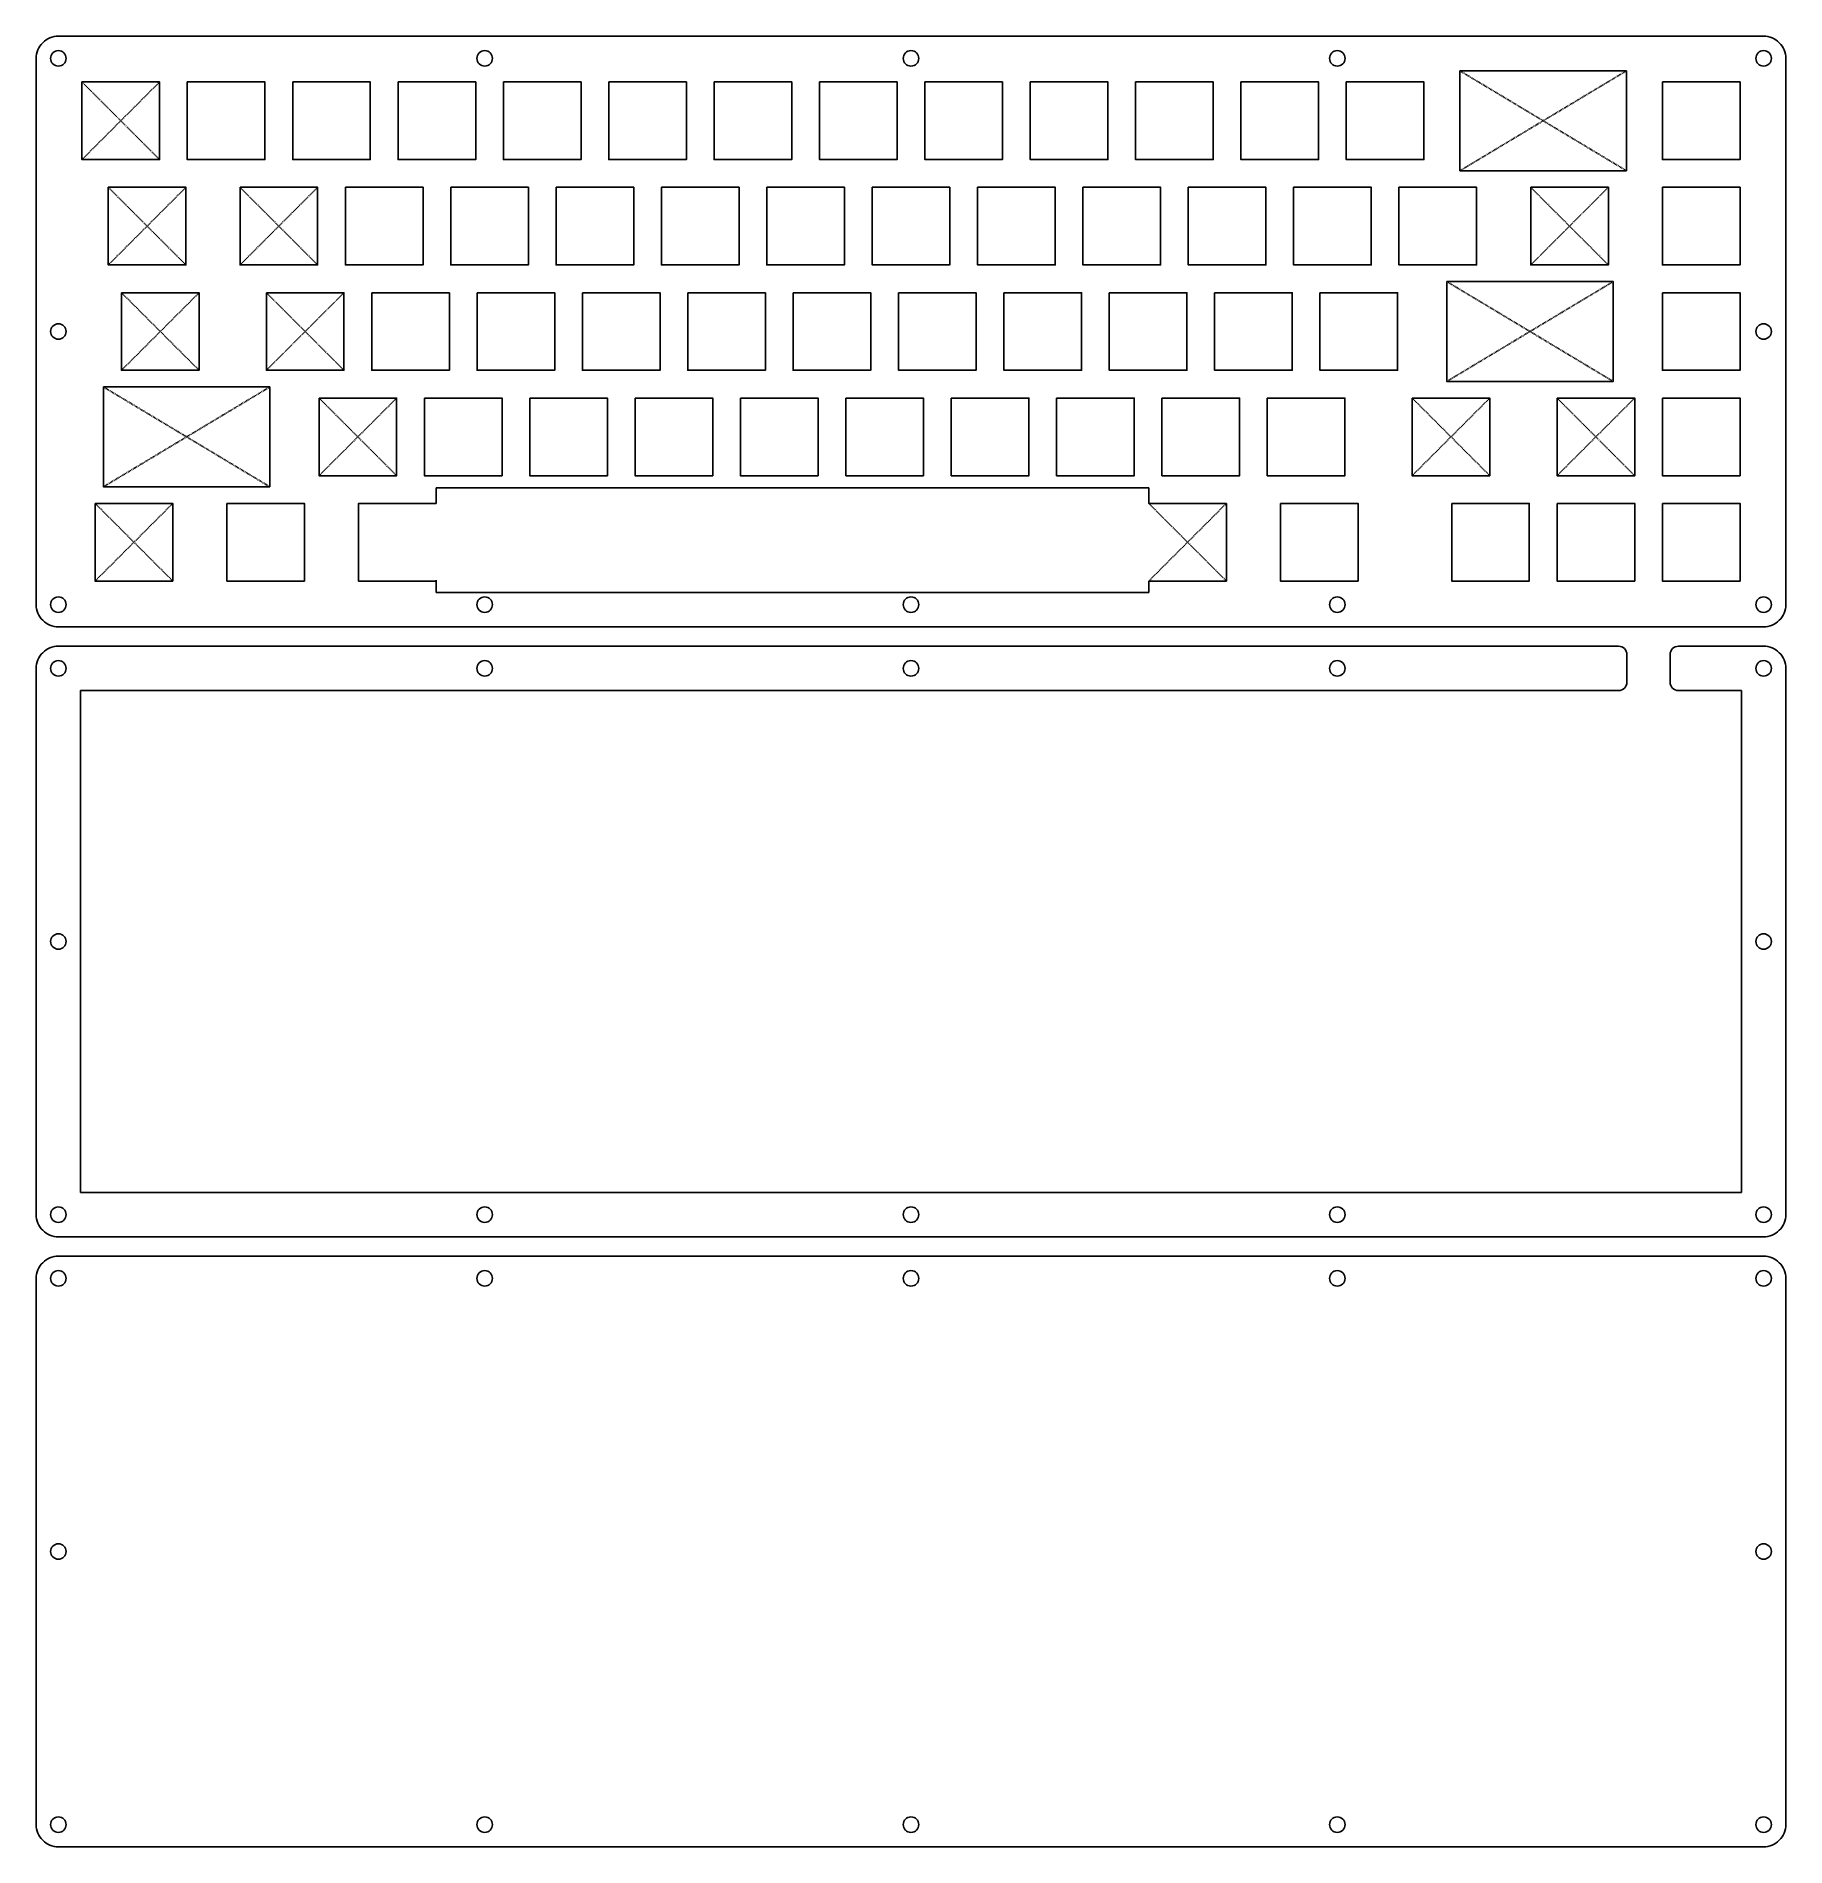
# Model space of a CAD drawing. Header units: millimetres. Extents: x 10 to 326, y 263 to 590.
import ezdxf

# ---------------------------------------------------------------- set-up
doc = ezdxf.new("R2010")
doc.units = ezdxf.units.MM
doc.linetypes.add('DASHED', pattern=[0.2067, 0.1654, -0.0413])

msp = doc.modelspace()

# ---------------------------------------------------------------- linework, layer by layer
at = {"color": 2, "linetype": 'DASHED', "lineweight": 25, "true_color": 0xffff00}
for p, q in [((18.25, 581.75), (32.25, 567.75)), ((32.25, 581.75), (18.25, 567.75)), ((296.75, 583.75), (266.75, 565.75)), ((266.75, 583.75), (296.75, 565.75)), ((23, 562.75), (37, 548.75)), ((37, 562.75), (23, 548.75)), ((46.75, 562.75), (60.75, 548.75)), ((60.75, 562.75), (46.75, 548.75)), ((279.5, 562.75), (293.5, 548.75)), ((293.5, 562.75), (279.5, 548.75)), ((294.375, 545.75), (264.375, 527.75)), ((264.375, 545.75), (294.375, 527.75)), ((25.375, 543.75), (39.375, 529.75)), ((39.375, 543.75), (25.375, 529.75)), ((51.5, 543.75), (65.5, 529.75)), ((65.5, 543.75), (51.5, 529.75)), ((22.125, 526.75), (52.125, 508.75)), ((52.125, 526.75), (22.125, 508.75)), ((61, 524.75), (75, 510.75)), ((75, 524.75), (61, 510.75)), ((272.125, 524.75), (258.125, 510.75)), ((258.125, 524.75), (272.125, 510.75)), ((284.25, 524.75), (298.25, 510.75)), ((298.25, 524.75), (284.25, 510.75)), ((20.625, 505.75), (34.625, 491.75)), ((34.625, 505.75), (20.625, 491.75)), ((210.625, 505.75), (224.625, 491.75)), ((224.625, 505.75), (210.625, 491.75))]:
    msp.add_line(p, q, dxfattribs=at)
for p, q in [((210.625, 505.75), (224.625, 505.75)), ((224.625, 505.75), (224.625, 491.75)), ((224.625, 491.75), (210.625, 491.75))]:
    msp.add_line(p, q)
for points in [[(14, 590), (321.5, 590, -0.4142136), (325.5, 586), (325.5, 487.5, -0.4142136), (321.5, 483.5), (14, 483.5, -0.4142136), (10, 487.5), (10, 586, -0.4142136)], [(14, 480, 0.4142136), (10, 476), (10, 377.5, 0.4142136), (14, 373.5), (321.5, 373.5, 0.4142136), (325.5, 377.5), (325.5, 476, 0.4142136), (321.5, 480), (306.15, 480, 0.4142136), (304.65, 478.5), (304.65, 473.5, 0.4142136), (306.15, 472), (317.5, 472), (317.5, 381.5), (18, 381.5), (18, 472), (295.35, 472, 0.4142136), (296.85, 473.5), (296.85, 478.5, 0.4142136), (295.35, 480)], [(14, 370), (321.5, 370, -0.4142136), (325.5, 366), (325.5, 267.5, -0.4142136), (321.5, 263.5), (14, 263.5, -0.4142136), (10, 267.5), (10, 366, -0.4142136)]]:
    msp.add_lwpolyline(points, format="xyb", close=True)
for points in [[(18.25, 581.75), (32.25, 581.75), (32.25, 567.75), (18.25, 567.75)], [(37.25, 581.75), (51.25, 581.75), (51.25, 567.75), (37.25, 567.75)], [(56.25, 581.75), (70.25, 581.75), (70.25, 567.75), (56.25, 567.75)], [(75.25, 581.75), (89.25, 581.75), (89.25, 567.75), (75.25, 567.75)], [(94.25, 581.75), (108.25, 581.75), (108.25, 567.75), (94.25, 567.75)], [(113.25, 581.75), (127.25, 581.75), (127.25, 567.75), (113.25, 567.75)], [(132.25, 581.75), (146.25, 581.75), (146.25, 567.75), (132.25, 567.75)], [(151.25, 581.75), (165.25, 581.75), (165.25, 567.75), (151.25, 567.75)], [(170.25, 581.75), (184.25, 581.75), (184.25, 567.75), (170.25, 567.75)], [(189.25, 581.75), (203.25, 581.75), (203.25, 567.75), (189.25, 567.75)], [(208.25, 581.75), (222.25, 581.75), (222.25, 567.75), (208.25, 567.75)], [(227.25, 581.75), (241.25, 581.75), (241.25, 567.75), (227.25, 567.75)], [(246.25, 581.75), (260.25, 581.75), (260.25, 567.75), (246.25, 567.75)], [(266.75, 583.75), (296.75, 583.75), (296.75, 565.75), (266.75, 565.75)], [(303.25, 581.75), (317.25, 581.75), (317.25, 567.75), (303.25, 567.75)], [(23, 562.75), (37, 562.75), (37, 548.75), (23, 548.75)], [(46.75, 562.75), (60.75, 562.75), (60.75, 548.75), (46.75, 548.75)], [(65.75, 562.75), (79.75, 562.75), (79.75, 548.75), (65.75, 548.75)], [(84.75, 562.75), (98.75, 562.75), (98.75, 548.75), (84.75, 548.75)], [(103.75, 562.75), (117.75, 562.75), (117.75, 548.75), (103.75, 548.75)], [(122.75, 562.75), (136.75, 562.75), (136.75, 548.75), (122.75, 548.75)], [(141.75, 562.75), (155.75, 562.75), (155.75, 548.75), (141.75, 548.75)], [(160.75, 562.75), (174.75, 562.75), (174.75, 548.75), (160.75, 548.75)], [(179.75, 562.75), (193.75, 562.75), (193.75, 548.75), (179.75, 548.75)], [(198.75, 562.75), (212.75, 562.75), (212.75, 548.75), (198.75, 548.75)], [(217.75, 562.75), (231.75, 562.75), (231.75, 548.75), (217.75, 548.75)], [(236.75, 562.75), (250.75, 562.75), (250.75, 548.75), (236.75, 548.75)], [(255.75, 562.75), (269.75, 562.75), (269.75, 548.75), (255.75, 548.75)], [(279.5, 562.75), (293.5, 562.75), (293.5, 548.75), (279.5, 548.75)], [(303.25, 562.75), (317.25, 562.75), (317.25, 548.75), (303.25, 548.75)], [(264.375, 545.75), (294.375, 545.75), (294.375, 527.75), (264.375, 527.75)], [(25.375, 543.75), (39.375, 543.75), (39.375, 529.75), (25.375, 529.75)], [(51.5, 543.75), (65.5, 543.75), (65.5, 529.75), (51.5, 529.75)], [(70.5, 543.75), (84.5, 543.75), (84.5, 529.75), (70.5, 529.75)], [(89.5, 543.75), (103.5, 543.75), (103.5, 529.75), (89.5, 529.75)], [(108.5, 543.75), (122.5, 543.75), (122.5, 529.75), (108.5, 529.75)], [(127.5, 543.75), (141.5, 543.75), (141.5, 529.75), (127.5, 529.75)], [(146.5, 543.75), (160.5, 543.75), (160.5, 529.75), (146.5, 529.75)], [(165.5, 543.75), (179.5, 543.75), (179.5, 529.75), (165.5, 529.75)], [(184.5, 543.75), (198.5, 543.75), (198.5, 529.75), (184.5, 529.75)], [(203.5, 543.75), (217.5, 543.75), (217.5, 529.75), (203.5, 529.75)], [(222.5, 543.75), (236.5, 543.75), (236.5, 529.75), (222.5, 529.75)], [(241.5, 543.75), (255.5, 543.75), (255.5, 529.75), (241.5, 529.75)], [(303.25, 543.75), (317.25, 543.75), (317.25, 529.75), (303.25, 529.75)], [(22.125, 526.75), (52.125, 526.75), (52.125, 508.75), (22.125, 508.75)], [(61, 524.75), (75, 524.75), (75, 510.75), (61, 510.75)], [(80, 524.75), (94, 524.75), (94, 510.75), (80, 510.75)], [(99, 524.75), (113, 524.75), (113, 510.75), (99, 510.75)], [(118, 524.75), (132, 524.75), (132, 510.75), (118, 510.75)], [(137, 524.75), (151, 524.75), (151, 510.75), (137, 510.75)], [(156, 524.75), (170, 524.75), (170, 510.75), (156, 510.75)], [(175, 524.75), (189, 524.75), (189, 510.75), (175, 510.75)], [(194, 524.75), (208, 524.75), (208, 510.75), (194, 510.75)], [(213, 524.75), (227, 524.75), (227, 510.75), (213, 510.75)], [(232, 524.75), (246, 524.75), (246, 510.75), (232, 510.75)], [(258.125, 524.75), (272.125, 524.75), (272.125, 510.75), (258.125, 510.75)], [(284.25, 524.75), (298.25, 524.75), (298.25, 510.75), (284.25, 510.75)], [(303.25, 524.75), (317.25, 524.75), (317.25, 510.75), (303.25, 510.75)], [(20.625, 505.75), (34.625, 505.75), (34.625, 491.75), (20.625, 491.75)], [(44.375, 505.75), (58.375, 505.75), (58.375, 491.75), (44.375, 491.75)], [(234.375, 505.75), (248.375, 505.75), (248.375, 491.75), (234.375, 491.75)], [(265.25, 505.75), (279.25, 505.75), (279.25, 491.75), (265.25, 491.75)], [(284.25, 505.75), (298.25, 505.75), (298.25, 491.75), (284.25, 491.75)], [(284.25, 505.75), (298.25, 505.75), (298.25, 491.75), (284.25, 491.75)], [(303.25, 505.75), (317.25, 505.75), (317.25, 491.75), (303.25, 491.75)]]:
    msp.add_lwpolyline(points, close=True)
for points in [[(82.125, 505.75), (82.125, 508.55), (210.625, 508.55), (210.625, 505.75)], [(82.125, 491.75), (68.125, 491.75), (68.125, 505.75), (82.125, 505.75)], [(210.625, 491.75), (210.625, 489.7), (82.125, 489.7), (82.125, 491.9)]]:
    msp.add_lwpolyline(points)
for centre in [(14, 586), (90.875, 586), (167.75, 586), (244.625, 586), (321.5, 586), (14, 536.75), (321.5, 536.75), (14, 487.5), (90.875, 487.5), (167.75, 487.5), (244.625, 487.5), (321.5, 487.5), (14, 476), (90.875, 476), (167.75, 476), (244.625, 476), (321.5, 476), (14, 426.75), (321.5, 426.75), (14, 377.5), (90.875, 377.5), (167.75, 377.5), (244.625, 377.5), (321.5, 377.5), (14, 366), (90.875, 366), (167.75, 366), (244.625, 366), (321.5, 366), (14, 316.75), (321.5, 316.75), (14, 267.5), (90.875, 267.5), (167.75, 267.5), (244.625, 267.5), (321.5, 267.5)]:
    msp.add_circle(centre, 1.4)

doc.saveas('drawing.dxf')
